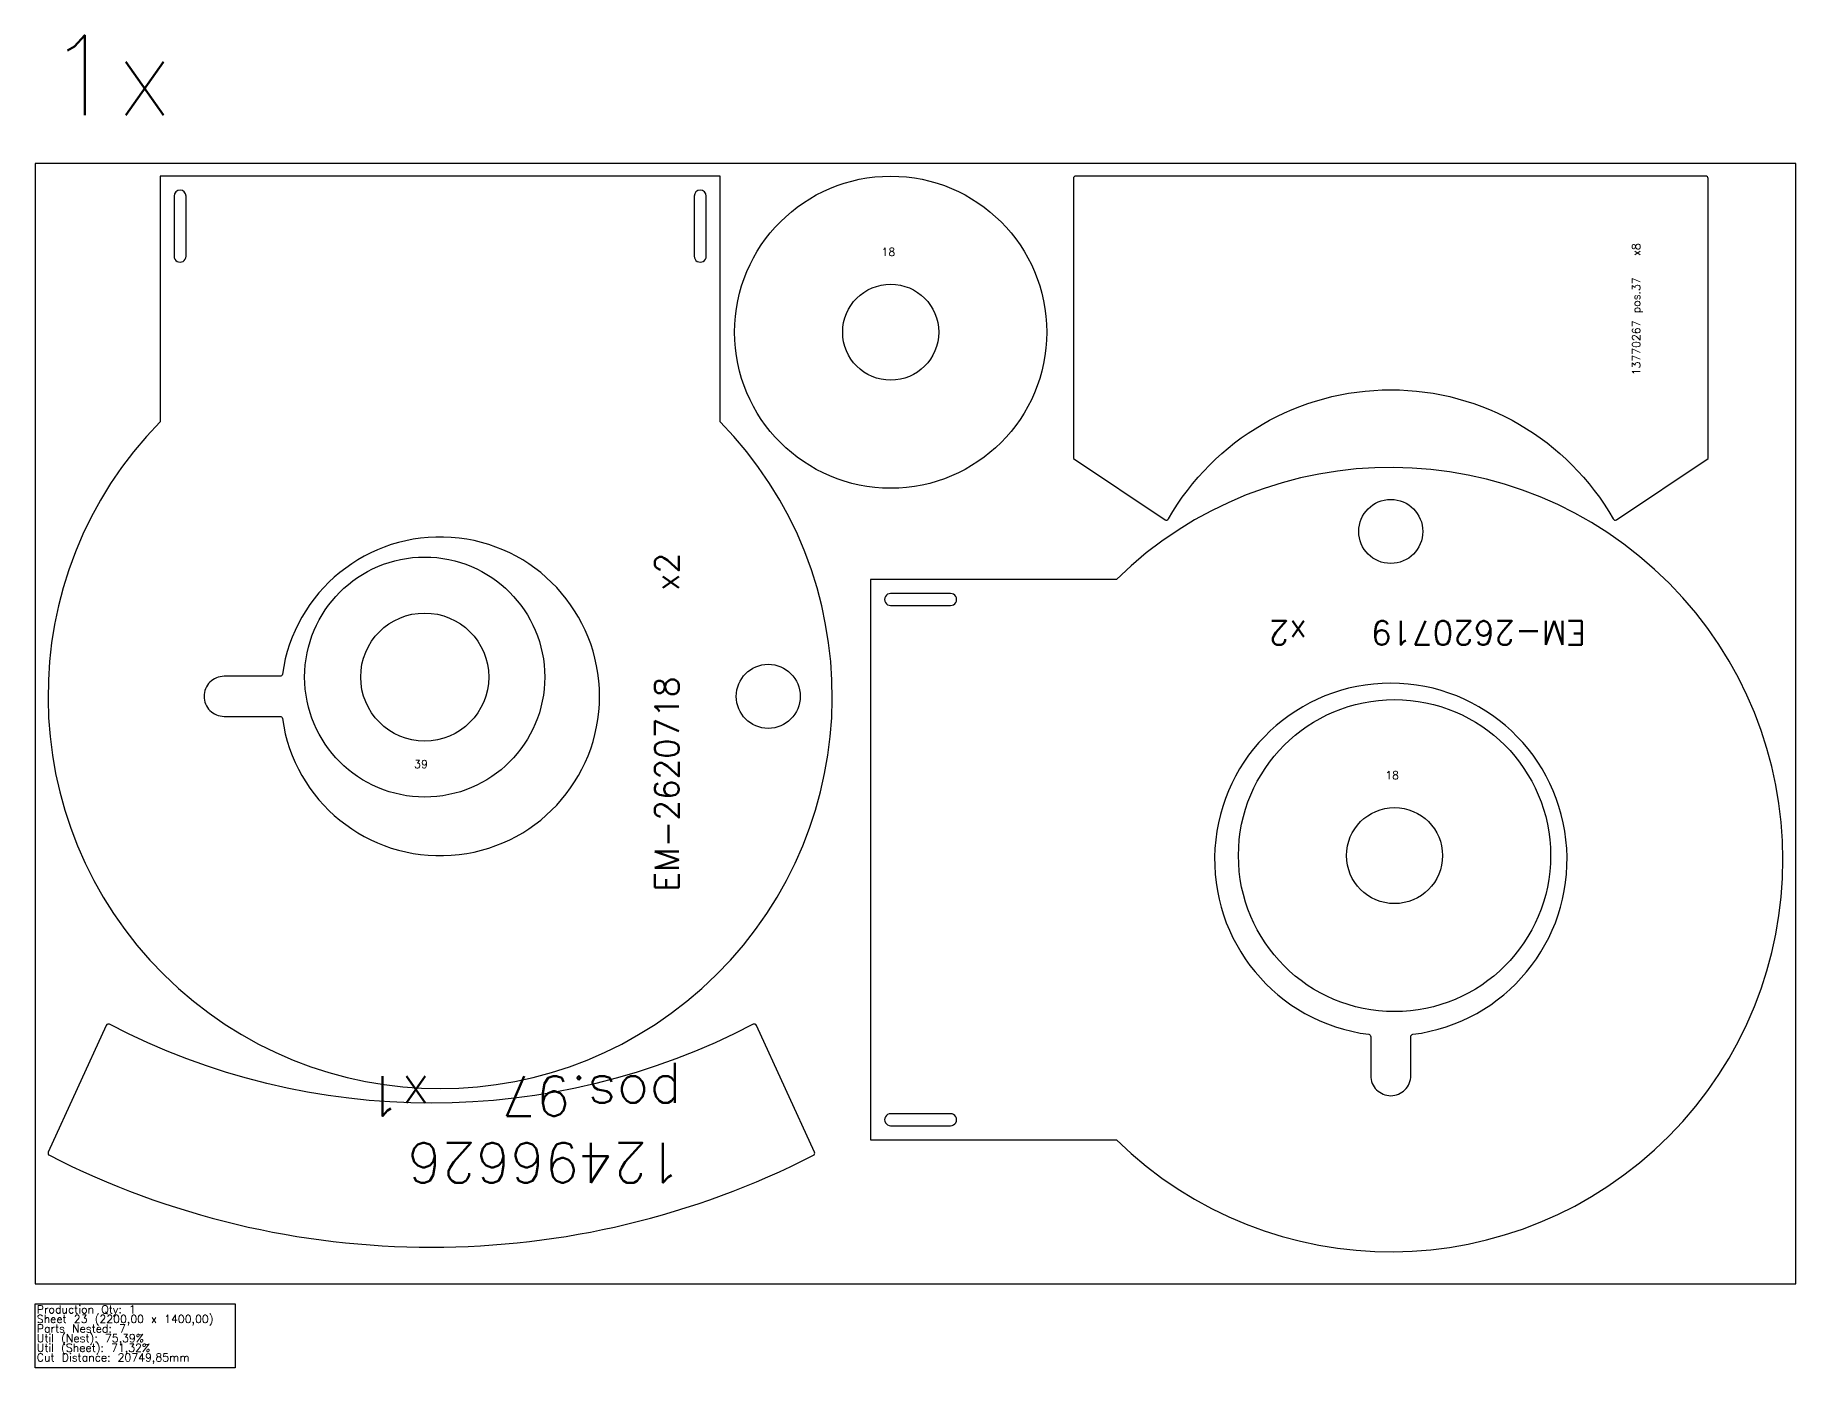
# Model space of a CAD drawing. Header units: millimetres. Extents: x 0 to 68500, y -105 to 2360.
# Drawn here: x 59280 to 61480, y -105 to 1560 of the extents above; entities that cross this region are included whole.
import ezdxf

# ---------------------------------------------------------------- set-up
doc = ezdxf.new("R2010")
doc.units = ezdxf.units.MM
for name, color, linetype in [('--NestedParts--', 7, 'Continuous'), ('sheet', 24, 'Continuous'), ('Stats', 7, 'Continuous'), ('Texto', 7, 'Continuous')]:
    doc.layers.add(name, color=color, linetype=linetype)
doc.styles.get("Standard").update_dxf_attribs({"font": 'txt.shx'})

msp = doc.modelspace()

# ---------------------------------------------------------------- linework, layer by layer
at = {"layer": '--NestedParts--', "color": 7}
for points in [[(59436, 1076.9, 2.379796), (60136, 1076.9), (60136, 1384), (59436, 1384)], [(59468.5, 1284), (59468.5, 1359, 0.999985), (59453.5, 1359), (59453.5, 1284, 1.000014)], [(60103.5, 1284, 1.000015), (60118.5, 1284), (60118.5, 1359, 0.999985), (60103.5, 1359)], [(61370.4, 1031), (61370.4, 1381, 0.414214), (61367.4, 1384), (60580.4, 1384, 0.414214), (60577.4, 1381), (60577.4, 1031), (60691.8, 954.7, 0.434543), (60696.1, 955.8, -0.580355), (61251.8, 955.8, 0.434543), (61256, 954.7)], [(60631, 180, 2.379796), (60631, 880), (60323.9, 880), (60323.9, 180)], [(59516, 709), (59586, 709, -0.374046), (59588.9, 706.4, 14.358928), (59588.9, 761.6, -0.374046), (59586, 759), (59516, 759, 0.414214), (59491, 734), (59491, 734, 0.414214)], [(60423.9, 847.5, 1.000066), (60423.9, 862.5), (60348.9, 862.5, 1.000067), (60348.9, 847.5)], [(61001.6, 311.7, 15.865542), (60946.3, 311.7, -0.377803), (60948.9, 308.7), (60948.9, 260, 0.414214), (60973.9, 235), (60973.9, 235, 0.414214), (60998.9, 260), (60998.9, 308.7, -0.377803)], [(60423.9, 212.5), (60348.9, 212.5, 1.000067), (60348.9, 197.5), (60423.9, 197.5, 1.000066)]]:
    msp.add_lwpolyline(points, format="xyb", close=True, dxfattribs=at)
at = {"layer": '--NestedParts--', "color": 4}
msp.add_lwpolyline([(60181.4, 322.8, 0.429277), (60177.3, 324.2, -0.245008), (59372.9, 324.2, 0.429277), (59368.8, 322.8), (59296.3, 164.4, 0.401777), (59297.7, 160.5, 0.240504), (60252.5, 160.5, 0.401777), (60253.9, 164.4)], format="xyb", close=True, dxfattribs=at)
at = {"layer": '--NestedParts--', "color": 7}
for centre, radius in [((60349, 1189), 195), ((60349, 1189), 60), ((60973.9, 940), 40), ((59766.7, 758.1), 150), ((59766.7, 758.1), 80), ((60196, 734), 40), ((60978.6, 535), 195), ((60978.6, 535), 60)]:
    msp.add_circle(centre, radius, dxfattribs=at)
at = {"layer": 'sheet', "color": 7}
msp.add_lwpolyline([(59280, 0), (61480, 0), (61480, 1400), (59280, 1400)], close=True, dxfattribs=at)
at = {"layer": 'Stats', "color": 151}
msp.add_lwpolyline([(59280, -25), (59530, -25), (59530, -105), (59280, -105), (59280, -25)], close=True, dxfattribs=at)

# ---------------------------------------------------------------- texts
at = {"insert": (59294.8, 1560.1), "char_height": 100, "attachment_point": 1}
msp.add_mtext_dynamic_manual_height_columns('1x', width=283.974, gutter_width=1, heights=[0], dxfattribs=at)
at = {"layer": 'Stats', "color": 60}
for s, p in [('Sheet 23 (2200,00 x 1400,00)', (59282, -49)), ('Production Qty: 1', (59282, -37)), ('Parts Nested: 7', (59282, -61)), ('Util (Nest): 75,39%', (59282, -73)), ('Cut Distance: 20749,85mm', (59282, -97)), ('Util (Sheet): 71,32%', (59282, -85))]:
    msp.add_text(s, height=10, dxfattribs=at).set_placement(p)
at = {"layer": 'Texto', "color": 3, "attachment_point": 1}
for s, insert, char_height, width, rotation in [('13770267 pos.37   x8', (61275.6, 1135.1), 10, 276.873, 90), ('{\\W7.515578; }EM-2620718    x2', (60054.3, 490), 30, 500.315, 90), ('{\\W8.015578; }EM-2620719   x2', (61217.9, 798.2), 30, 500.315, 180), ('12496626 pos.97  x1', (60088, 126.2), 50, 647.601, 180)]:
    msp.add_mtext(s, dxfattribs=dict(at, insert=insert, char_height=char_height, width=width, rotation=rotation))
at = {"layer": 'Texto', "color": 3, "char_height": 10, "width": 25.724, "attachment_point": 1}
for s, insert in [('18', (60337.5, 1294.3)), ('39', (59753.5, 654.3)), ('18', (60967, 640.4))]:
    msp.add_mtext(s, dxfattribs=dict(at, insert=insert))

doc.saveas('drawing.dxf')
